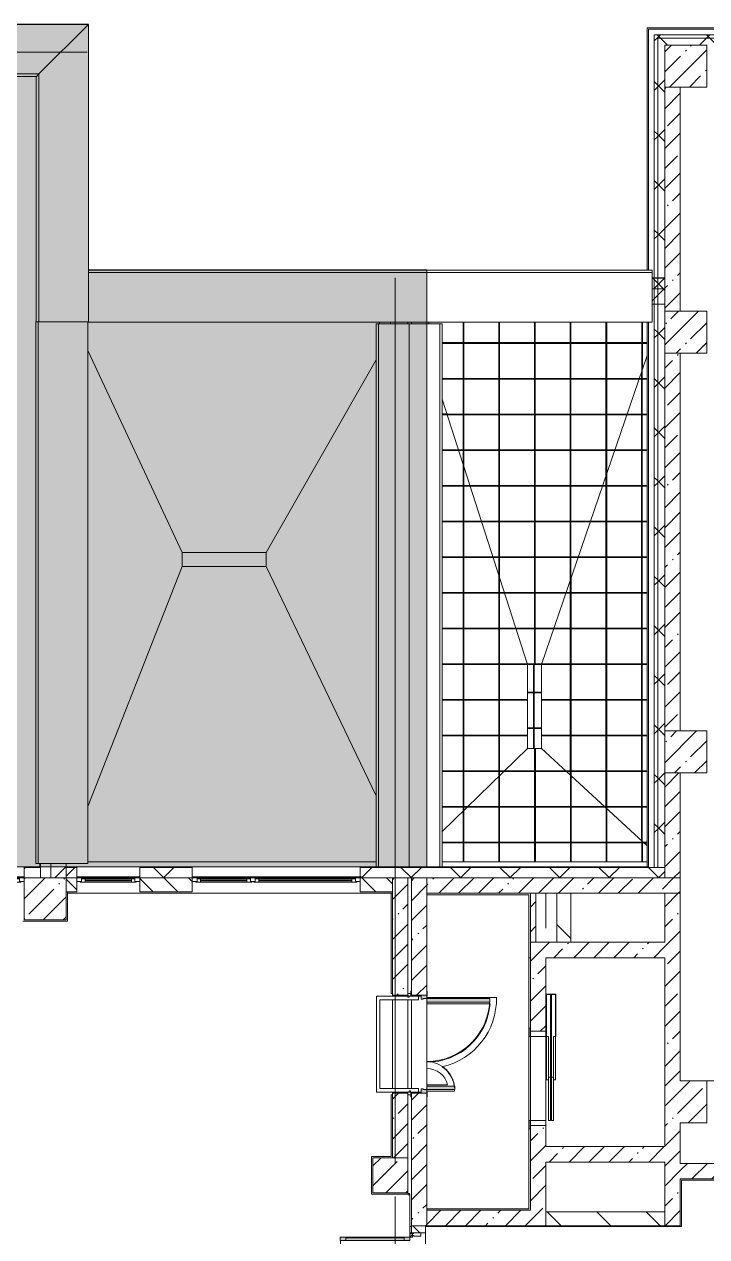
# Model space of a CAD drawing. Header units: millimetres. Extents: x 81469 to 279813, y -8553 to 29000.
# Drawn here: x 185813 to 195563, y 10072 to 27400 of the extents above; entities that cross this region are included whole.
import ezdxf

# ---------------------------------------------------------------- set-up
doc = ezdxf.new("R2010")
doc.units = ezdxf.units.MM
doc.linetypes.add('200_ШТРИХ__ш1_п0_6_', pattern=[800, 500, -300])
doc.linetypes.add('Осевая', pattern=[3175, 635, -476.25, 1587.5, -476.25])
for name, color, linetype, lineweight in [('A-DETL-19', 7, 'Continuous', 5), ('A-DETL-MBND-1', 7, '200_ШТРИХ__ш1_п0_6_', 9), ('A-GENM-1', 7, 'Continuous', 5), ('A-GLAZ-3', 7, 'Continuous', 5), ('A-GLAZ-CWMG-2', 7, 'Continuous', 5), ('A-ROOF', 7, 'Continuous', 5), ('A-ROOF-PATT', 7, 'Continuous', 5), ('A-WALL', 7, 'Continuous', 9), ('A-WALL-4', 7, 'Continuous', 5), ('I-WALL-21', 7, 'Continuous', 5), ('S-COLS-1', 7, 'Continuous', 5), ('Оси', 7, 'Continuous', 9), ('Оси-2', 7, 'Осевая', 9)]:
    doc.layers.add(name, color=color, linetype=linetype, lineweight=lineweight)
doc.layers.add('A-DETL-GENF-1', color=7, linetype='Continuous', lineweight=9, true_color=0xc0c0c0, transparency=0.4)
for name, color, linetype, lineweight, true_color in [('A-DETL-GENF-2', 7, 'Continuous', 5, 0xaaaaaa), ('A-DETL-GENF-3', 7, 'Continuous', 5, 0xe2e2e2), ('A-DOOR-4', 7, 'Continuous', 5, 0xe2e2e2), ('A-DOOR-5', 7, 'Continuous', 5, 0xaaaaaa), ('A-DOOR-FRAM-2', 7, 'Continuous', 5, 0xe2e2e2), ('A-DOOR-FRAM-4', 7, 'Continuous', 5, 0xaaaaaa), ('A-FLOR-1', 7, 'Continuous', 5, 0xb7b7b7), ('A-FLOR-2', 7, 'Continuous', 5, 0xaaaaaa), ('A-GENM-2', 7, 'Continuous', 5, 0x737373), ('A-WALL-5', 7, 'Continuous', 5, 0x737373), ('A-WALL-6', 7, 'Continuous', 9, 0x737373), ('I-WALL-22', 7, 'Continuous', 5, 0x737373)]:
    doc.layers.add(name, color=color, linetype=linetype, lineweight=lineweight, true_color=true_color)
pattern_1 = [(45, (152802.76, 0), (-353.5534, 353.5534), []), (135, (152802.76, 0), (-353.5534, -353.5534), [])]
pattern_2 = [(45, (152802.76, 0), (-285.123, 285.123), []), (45, (153087.9, 0), (-285.123, 285.123), [504.031, -100.806, 16.764, -84.042])]
pattern_3 = [(135, (152802.76, 0), (-353.5534, -353.5534), [])]

# ---------------------------------------------------------------- blocks, each defined once
blk = doc.blocks.new('парапет1 - парапет-18629556-3_4_3_птичка')
at = {"layer": 'A-GENM-1'}
blk.add_line((-2411, 27400), (33928, 27400), dxfattribs=at)
at = {"layer": 'A-GENM-2'}
for p, q in [((33926, 27398), (33219, 26691)), ((33928, 27398), (33928, 23147)), ((33219, 26691), (-1702, 26691)), ((33219, 26691), (33183, 26655)), ((33219, 23147), (33219, 26691)), ((-1665, 26654), (33182, 26654)), ((33182, 26654), (33182, 23147)), ((33928, 23147), (33920, 23147))]:
    blk.add_line(p, q, dxfattribs=at)
blk.add_open_spline([(33183, 26655), (33182, 26654), (33182, 26654), (33182, 26654), (33182, 26654)], degree=3, dxfattribs=at)
blk = doc.blocks.new('BSC_Колонна _Прямоугольная - 600х600-V107-3_4_3_птичка')
at = {"layer": 'S-COLS-1'}
h = blk.add_hatch(dxfattribs=at)
h.set_pattern_fill('FP_71', color=256, style=0, pattern_type=2)
h.set_pattern_definition([(45, (-42460, -26800), (-285.123, 285.123), []), (45, (-42174.88, -26800), (-285.123, 285.123), [504.031, -100.806, 16.764, -84.042])])
h.paths.add_polyline_path([(-300, -300), (300, -300), (300, 300), (-300, 300)])
for p, q in [((300, 300), (-300, 300)), ((-300, 300), (-300, -300)), ((300, -300), (300, 300)), ((-300, -300), (300, -300))]:
    blk.add_line(p, q, dxfattribs=at)
blk = doc.blocks.new('BSC_Колонна _Прямоугольная - 600х600-V112-3_4_3_птичка')
at = {"layer": 'S-COLS-1'}
h = blk.add_hatch(dxfattribs=at)
h.set_pattern_fill('FP_77', color=256, style=0, pattern_type=2)
h.set_pattern_definition([(45, (-42460, -17000), (-285.123, 285.123), []), (45, (-42174.88, -17000), (-285.123, 285.123), [504.031, -100.806, 16.764, -84.042])])
h.paths.add_polyline_path([(-300, -300), (300, -300), (300, 300), (-300, 300)])
for p, q in [((300, 300), (-300, 300)), ((-300, 300), (-300, -300)), ((300, -300), (300, 300)), ((-300, -300), (300, -300))]:
    blk.add_line(p, q, dxfattribs=at)
blk = doc.blocks.new('BSC_Колонна _Прямоугольная - 600х600-V113-3_4_3_птичка')
at = {"layer": 'S-COLS-1'}
h = blk.add_hatch(dxfattribs=at)
h.set_pattern_fill('FP_78', color=256, style=0, pattern_type=2)
h.set_pattern_definition([(45, (-42460, -23000), (-285.123, 285.123), []), (45, (-42174.88, -23000), (-285.123, 285.123), [504.031, -100.806, 16.764, -84.042])])
h.paths.add_polyline_path([(-300, -300), (300, -300), (300, 300), (-300, 300), (-300, -210)])
for p, q in [((300, 300), (-300, 300)), ((-300, 300), (-300, -300)), ((300, -300), (300, 300)), ((-300, -300), (300, -300))]:
    blk.add_line(p, q, dxfattribs=at)
blk = doc.blocks.new('BSC_Колонна _Прямоугольная - 600х600-V127-3_4_3_птичка')
at = {"layer": 'S-COLS-1'}
h = blk.add_hatch(dxfattribs=at)
h.set_pattern_fill('FP_88', color=256, style=0, pattern_type=2)
h.set_pattern_definition([(45, (-33310, -14900), (-285.123, 285.123), []), (45, (-33024.88, -14900), (-285.123, 285.123), [504.031, -100.806, 16.764, -84.042])])
h.paths.add_polyline_path([(-300, -300), (300, -300), (300, 300), (-300, 300), (-300, -208)])
for p, q in [((300, 300), (-300, 300)), ((-300, 300), (-300, -300)), ((300, -300), (300, 300)), ((-300, -300), (300, -300))]:
    blk.add_line(p, q, dxfattribs=at)
blk = doc.blocks.new('110_Дверь_СКБ_2Ст - Д-2 1450x2100h_Лестничная клетка EIS60-31576737-3_4_3_птичка')
at = {"layer": 'A-DOOR-4'}
for points in [[(-588, 507), (-588, 1010), (-638, 1010), (-638, 110), (-588, 110)], [(662, 510), (612, 510), (612, 110), (662, 110)], [(712, 30), (698, 30), (698, -110), (712, -110)]]:
    blk.add_hatch(color=256, dxfattribs=at).paths.add_polyline_path(points)
h = blk.add_hatch(color=256, dxfattribs=at)
h.paths.add_polyline_path([(712, 110), (662, 110), (662, 60), (652, 60), (652, 30), (712, 30)])
h.paths.add_polyline_path([(-628, 30), (-628, 60), (-638, 60), (-638, 110), (-688, 110), (-688, 30)])
at = {"layer": 'A-DOOR-FRAM-2'}
for points in [[(-673, 110), (-673, 118), (-743, 118), (-743, 110), (-697, 110)], [(-673, 30), (-688, 30), (-688, -110), (-673, -110)], [(767, 110), (767, 118), (698, 118), (698, 110)], [(-673, -110), (-743, -110), (-743, -118), (-673, -118)], [(767, -118), (767, -110), (698, -110), (698, -118)]]:
    blk.add_hatch(color=256, dxfattribs=at).paths.add_polyline_path(points)
at = {"layer": 'A-DOOR-5'}
for p, q in [((-638, 1010), (-638, 110)), ((-588, 1010), (-638, 1010)), ((-588, 110), (-588, 1010)), ((662, 510), (612, 510)), ((612, 510), (612, 110)), ((662, 110), (662, 510)), ((-638, 110), (-588, 110)), ((612, 110), (662, 110))]:
    blk.add_line(p, q, dxfattribs=at)
for centre, radius, start, end in [((-638, 110), 900, 0, 90), ((662, 110), 400, 90, 180)]:
    blk.add_arc(centre, radius, start, end, dxfattribs=at)
at = {"layer": 'A-DOOR-FRAM-4'}
for p, q in [((-673, 118), (-743, 118)), ((-743, 118), (-743, 110)), ((-743, 110), (-673, 110)), ((-638, 110), (-688, 110)), ((-688, 110), (-688, 30)), ((-688, 30), (-628, 30)), ((-673, 30), (-688, 30)), ((-688, 30), (-688, -110)), ((-673, 110), (-673, 118)), ((-673, -110), (-673, 30)), ((-638, 60), (-638, 110)), ((-628, 60), (-638, 60)), ((-628, 30), (-628, 60)), ((662, 60), (652, 60)), ((652, 60), (652, 30)), ((652, 30), (712, 30)), ((662, 110), (662, 60)), ((712, 110), (662, 110)), ((767, 118), (698, 118)), ((698, 118), (698, 110)), ((698, 110), (767, 110)), ((712, 30), (698, 30)), ((698, 30), (698, -110)), ((712, 30), (712, 110)), ((712, -110), (712, 30)), ((767, 110), (767, 118)), ((-673, -110), (-743, -110)), ((-743, -110), (-743, -118)), ((-743, -118), (-673, -118)), ((-688, -110), (-673, -110)), ((-673, -118), (-673, -110)), ((698, -110), (712, -110)), ((767, -110), (698, -110)), ((698, -110), (698, -118)), ((698, -118), (767, -118)), ((767, -118), (767, -110))]:
    blk.add_line(p, q, dxfattribs=at)
blk = doc.blocks.new('Gfhfgtnyfz rhsirf 1 - Gfhfgtnyfz rhsirf 3-21026214-3_4_3_птичка')
at = {"layer": 'A-GENM-1'}
for p, q in [((38780, 23120), (38966, 23120)), ((38966, 23120), (38998, 23120)), ((38966, 15358), (38966, 23120)), ((38998, 23120), (38999, 23120)), ((38999, 15358), (38999, 23120))]:
    blk.add_line(p, q, dxfattribs=at)
at = {"layer": 'A-GENM-2'}
for p, q in [((38057, 23120), (38057, 15358)), ((38057, 23120), (38058, 23120)), ((38058, 23120), (38090, 23120)), ((38090, 23120), (38528, 23120)), ((38090, 23120), (38090, 15358)), ((38528, 23120), (38780, 23120)), ((38528, 15358), (38528, 23120))]:
    blk.add_line(p, q, dxfattribs=at)
blk = doc.blocks.new('парапет6 - парапет-21094616-3_4_3_птичка')
at = {"layer": 'A-GENM-2'}
for p, q in [((33173, 23147), (33173, 15407)), ((33173, 23147), (33174, 23147)), ((33174, 23147), (33211, 23147)), ((33211, 23147), (33920, 23147)), ((33211, 23147), (33211, 15407)), ((33920, 15407), (33920, 23147)), ((33174, 15407), (33173, 15407)), ((33211, 15407), (33174, 15407)), ((33920, 15407), (33211, 15407))]:
    blk.add_line(p, q, dxfattribs=at)
blk = doc.blocks.new('120_Окно_СКБ_1Ст - 120_Окно_СКБ_1Ст 900х2500_h_-20664874-3_4_3_птичка')
at = {"layer": 'A-GLAZ-3'}
for p, q in [((-450, -127), (-450, -57)), ((-450, -57), (-380, -57)), ((450, -57), (-450, -57)), ((-380, -127), (-450, -127)), ((-450, -127), (-400, -127)), ((-380, -127), (-400, -127)), ((-400, -127), (-400, -137)), ((-400, -137), (400, -137)), ((400, -137), (-400, -137)), ((-380, -57), (-380, -127)), ((380, -87), (-380, -87)), ((-380, -87), (-380, -127)), ((-330, -137), (-330, -87)), ((-330, -107), (330, -107)), ((330, -117), (-330, -117)), ((330, -137), (330, -87)), ((380, -127), (380, -57)), ((380, -57), (450, -57)), ((380, -127), (380, -87)), ((450, -127), (380, -127)), ((400, -127), (380, -127)), ((400, -127), (450, -127)), ((400, -137), (400, -127)), ((450, -57), (450, -127))]:
    blk.add_line(p, q, dxfattribs=at)
blk = doc.blocks.new('120_Окно_СКБ_1Ст - 120_Окно_СКБ_1Ст_900х2500_h_-20705657-3_4_3_птичка')
at = {"layer": 'A-GLAZ-3'}
for p, q in [((-450, -127), (-450, -57)), ((-450, -57), (-380, -57)), ((450, -57), (-450, -57)), ((-380, -127), (-450, -127)), ((-450, -127), (-400, -127)), ((-380, -127), (-400, -127)), ((-400, -127), (-400, -137)), ((-400, -137), (400, -137)), ((400, -137), (-400, -137)), ((-380, -57), (-380, -127)), ((380, -87), (-380, -87)), ((-380, -87), (-380, -127)), ((-330, -137), (-330, -87)), ((-330, -107), (330, -107)), ((330, -117), (-330, -117)), ((330, -137), (330, -87)), ((380, -127), (380, -57)), ((380, -57), (450, -57)), ((380, -127), (380, -87)), ((450, -127), (380, -127)), ((400, -127), (380, -127)), ((400, -127), (450, -127)), ((400, -137), (400, -127)), ((450, -57), (450, -127))]:
    blk.add_line(p, q, dxfattribs=at)
blk = doc.blocks.new('120_Окно_СКБ_2Ст - 120_Окно_СКБ_2Ст 2400х2500 _мал створка слева_-22817474-3_4_3_птичка')
at = {"layer": 'A-GLAZ-3'}
for p, q in [((-1130, 127), (-1200, 127)), ((-1200, 127), (-1200, 57)), ((-1200, 127), (-1150, 127)), ((-1200, 57), (-1130, 57)), ((1200, 57), (-1200, 57)), ((-1150, 127), (-1150, 137)), ((-1150, 137), (320, 137)), ((320, 137), (-1150, 137)), ((-1130, 127), (-1150, 127)), ((-1130, 57), (-1130, 127)), ((-1130, 87), (-1130, 127)), ((300, 87), (-1130, 87)), ((-1080, 137), (-1080, 87)), ((250, 117), (-1080, 117)), ((-1080, 107), (250, 107)), ((250, 137), (250, 87)), ((370, 127), (300, 127)), ((300, 127), (300, 57)), ((300, 127), (300, 87)), ((320, 127), (300, 127)), ((300, 57), (370, 57)), ((320, 137), (320, 127)), ((320, 127), (350, 127)), ((350, 127), (350, 137)), ((350, 137), (1150, 137)), ((1150, 137), (350, 137)), ((370, 127), (350, 127)), ((370, 57), (370, 127)), ((370, 87), (370, 127)), ((1130, 87), (370, 87)), ((420, 137), (420, 87)), ((1080, 117), (420, 117)), ((420, 107), (1080, 107)), ((1080, 137), (1080, 87)), ((1200, 127), (1130, 127)), ((1130, 127), (1130, 57)), ((1130, 127), (1130, 87)), ((1150, 127), (1130, 127)), ((1130, 57), (1200, 57)), ((1150, 137), (1150, 127)), ((1150, 127), (1200, 127)), ((1200, 57), (1200, 127))]:
    blk.add_line(p, q, dxfattribs=at)
blk = doc.blocks.new('BSC_Колонна _Прямоугольная - 500х500-V213-3_4_3_птичка')
at = {"layer": 'S-COLS-1'}
h = blk.add_hatch(dxfattribs=at)
h.set_pattern_fill('FP_128', color=256, style=0, pattern_type=2)
h.set_pattern_definition([(45, (-38240, -10950), (-285.123, 285.123), []), (45, (-37954.88, -10950), (-285.123, 285.123), [504.031, -100.806, 16.764, -84.042])])
h.paths.add_polyline_path([(-250, -250), (250, -250), (250, 250), (-250, 250)])
for p, q in [((250, 250), (-250, 250)), ((-250, 250), (-250, -250)), ((250, -250), (250, 250)), ((-250, -250), (250, -250))]:
    blk.add_line(p, q, dxfattribs=at)
blk = doc.blocks.new('парапет10 - парапет-22960140-3_4_3_птичка')
at = {"layer": 'A-GENM-1'}
for p, q in [((41980, 23888), (33928, 23888)), ((38760, 23851), (41980, 23851)), ((41980, 23888), (41980, 23887)), ((41980, 23887), (41980, 23851)), ((41980, 23851), (41980, 23142)), ((41980, 23142), (38760, 23142))]:
    blk.add_line(p, q, dxfattribs=at)
at = {"layer": 'A-GENM-2'}
for p, q in [((33928, 23851), (38760, 23851)), ((38760, 23142), (33920, 23142))]:
    blk.add_line(p, q, dxfattribs=at)
blk = doc.blocks.new('DOR_Дверь лифта - 1350х2050h-V224-3_4_3_птичка')
at = {"layer": 'A-DOOR-5'}
for p, q in [((-600, 125), (-720, 125)), ((-720, 125), (-720, 110)), ((-720, 110), (-600, 110)), ((-675, 110), (-675, -110)), ((-600, 110), (-675, 110)), ((-600, 110), (-600, 125)), ((600, 110), (-600, 110)), ((-600, 110), (-600, -110)), ((720, 125), (600, 125)), ((600, 125), (600, 110)), ((600, -110), (600, 110)), ((675, 110), (600, 110)), ((600, 110), (720, 110)), ((675, -110), (675, 110)), ((720, 110), (720, 125)), ((-675, -110), (-600, -110)), ((-600, -110), (600, -110)), ((-600, -150), (-600, -180)), ((20, -150), (-600, -150)), ((-20, -120), (-20, -150)), ((600, -120), (-20, -120)), ((-20, -150), (600, -150)), ((20, -180), (20, -150)), ((600, -110), (675, -110)), ((600, -150), (600, -120)), ((-600, -180), (20, -180)), ((-600, -190), (-600, -220)), ((20, -190), (-600, -190)), ((-600, -220), (20, -220)), ((-20, -220), (-20, -250)), ((600, -220), (-20, -220)), ((-20, -250), (600, -250)), ((20, -220), (20, -190)), ((600, -250), (600, -220))]:
    blk.add_line(p, q, dxfattribs=at)
at = {"layer": 'A-DOOR-FRAM-4'}
for p, q in [((600, -117), (600, -120)), ((1203, -117), (600, -117)), ((600, -120), (1200, -120)), ((1200, -120), (1200, -180)), ((1203, -183), (1203, -117)), ((1200, -180), (20, -180)), ((20, -180), (20, -183)), ((20, -183), (1203, -183)), ((1203, -187), (20, -187)), ((20, -187), (20, -190)), ((20, -190), (1200, -190)), ((600, -250), (600, -253)), ((1200, -250), (600, -250)), ((600, -253), (1203, -253)), ((1200, -190), (1200, -250)), ((1203, -253), (1203, -187))]:
    blk.add_line(p, q, dxfattribs=at)
blk = doc.blocks.new('Дверь_Витражная_остекление_ - ДВН_ДАО_Главный вход_1800 в свету 5-32258809-3_4_3_птичка')
at = {"layer": 'A-DETL-GENF-3'}
for points in [[(-947.5, -1012.5), (-947.5, -20), (-992.5, -20), (-992.5, -1012.5)], [(1042.5, -1012.5), (1042.5, -20), (997.5, -20), (997.5, -1012.5)]]:
    blk.add_hatch(color=256, dxfattribs=at).paths.add_polyline_path(points)
at = {"layer": 'A-DETL-GENF-2'}
for p, q in [((-947.5, -20), (-992.5, -20)), ((-992.5, -1012.5), (-992.5, -20)), ((-947.5, -20), (-992.5, -20)), ((-992.5, -20), (-992.5, -1012.5)), ((-992.5, -100), (-947.5, -100)), ((-982.5, -932.5), (-982.5, -100)), ((-947.5, -1012.5), (-947.5, -20)), ((-947.5, -1012.5), (-947.5, -20)), ((988.5, -932.5), (988.5, -100)), ((997.5, -1012.5), (997.5, -20)), ((997.5, -20), (997.5, -1012.5)), ((1042.5, -100), (997.5, -100)), ((1032.5, -932.5), (1032.5, -100)), ((1042.5, -1012.5), (1042.5, -20)), ((1042.5, -1012.5), (1042.5, -20)), ((-992.5, -932.5), (-947.5, -932.5)), ((-992.5, -1012.5), (-947.5, -1012.5)), ((-992.5, -1012.5), (-947.5, -1012.5)), ((1042.5, -932.5), (997.5, -932.5)), ((1042.5, -1012.5), (997.5, -1012.5)), ((997.5, -1012.5), (1042.5, -1012.5))]:
    blk.add_line(p, q, dxfattribs=at)
at = {"layer": 'A-DOOR-5'}
for p, q in [((-1042.5, 20), (-992.5, 20)), ((-1042.5, -20), (-1042.5, 20)), ((-992.5, 20), (-992.5, -20)), ((992.5, 20), (1042.5, 20)), ((992.5, -20), (992.5, 20)), ((1042.5, 20), (1042.5, -20)), ((-992.5, -20), (-1042.5, -20)), ((-992.5, -1012.5), (-992.5, -20)), ((992.5, -1012.5), (992.5, -20)), ((1042.5, -20), (992.5, -20))]:
    blk.add_line(p, q, dxfattribs=at)
for centre, start, end in [((992.5, -20), 208.98841, 212.15997), ((992.5, -20), 218.4779, 270), ((-992.5, -20), 270, 285.59895)]:
    blk.add_arc(centre, 992.5, start, end, dxfattribs=at)
blk = doc.blocks.new('Прямоугольный импост - Импост структурный с накладкой - 160мм Темный-32469899-3_4_3_птичка')
at = {"layer": 'A-GLAZ-CWMG-2'}
for p, q in [((0, 17), (-50, 17)), ((-50, 17), (-50, 0)), ((-50, 0), (-40, 0)), ((-40, 0), (-40, -40)), ((-10, -40), (-10, 0)), ((-10, 0), (0, 0)), ((0, 0), (0, 17)), ((-40, -40), (-50, -40)), ((-50, -40), (-50, -140)), ((-50, -140), (0, -140)), ((0, -40), (-10, -40)), ((0, -140), (0, -40))]:
    blk.add_line(p, q, dxfattribs=at)

msp = doc.modelspace()

# ---------------------------------------------------------------- hatches: boundary and pattern name
at = {"layer": 'A-DETL-GENF-1'}
msp.add_hatch(color=256, dxfattribs=at).paths.add_polyline_path([(151875, 14774.9), (152534.8, 14774.9), (152534.8, 15358), (191562.8, 15358), (191562.8, 23888.3), (186730.8, 23888.3), (186730.8, 27398.1), (150393.7, 27398.1), (150393.7, 14774.9), (151408.9, 14774.9)])
at = {"layer": 'A-ROOF-PATT'}
h = msp.add_hatch(dxfattribs=at)
h.set_pattern_fill('FP_137', color=256, style=0, pattern_type=2)
h.set_pattern_definition([(0, (152817.84, -96.4), (0, 509.904), []), (0, (152817.84, -106.4), (0, 509.904), []), (90, (152822.84, -101.4), (-510, 3e-14), []), (90, (152812.84, -101.4), (-510, 3e-14), [])])
h.paths.add_polyline_path([(193002.8, 18250), (193202.8, 18250), (194712.8, 22668.2), (194712.8, 23141.9), (191592.8, 23141.9), (191592.8, 23120.1), (191781.5, 23120.1), (191781.5, 22038.8), (192892, 18593.7)])
h = msp.add_hatch(dxfattribs=at)
h.set_pattern_fill('FP_134', color=256, style=0, pattern_type=2)
h.set_pattern_definition([(270, (152889.36, -106.3), (509.179, 3e-14), []), (270, (152879.37, -106.3), (509.179, 3e-14), []), (0, (152884.37, -111.3), (0, 510), []), (0, (152884.37, -101.3), (0, 510), [])])
h.paths.add_polyline_path([(194712.8, 15660.1), (194712.8, 22668.2), (193202.8, 18250), (193202.8, 17050), (194508, 15848.6)])
h = msp.add_hatch(dxfattribs=at)
h.set_pattern_fill('FP_135', color=256, style=0, pattern_type=2)
h.set_pattern_definition([(90, (152884.8, -1125), (-509.077, 3e-14), []), (90, (152894.77, -1125), (-509.077, 3e-14), []), (180, (152889.8, -1120), (-6e-14, -510), []), (180, (152889.8, -1130), (-6e-14, -510), [])])
h.paths.add_polyline_path([(191781.5, 15858.1), (193002.8, 17050), (193002.8, 18250), (191781.5, 22038.8), (191781.5, 17005.5)])
h = msp.add_hatch(dxfattribs=at)
h.set_pattern_fill('FP_138', color=256, style=0, pattern_type=2)
h.set_pattern_definition([(0, (152802.76, 5), (0, 510), []), (0, (152802.76, -5), (0, 510), []), (90, (152807.76, 0), (-510, 3e-14), []), (90, (152797.76, 0), (-510, 3e-14), [])])
h.paths.add_polyline_path([(193202.8, 17050), (193202.8, 18250), (193002.8, 18250), (193002.8, 17050)])
h = msp.add_hatch(dxfattribs=at)
h.set_pattern_fill('FP_136', color=256, style=0, pattern_type=2)
h.set_pattern_definition([(180, (152818.7, -79.3), (-6e-14, -509.031), []), (180, (152818.7, -69.3), (-6e-14, -509.031), []), (270, (152813.7, -74.3), (510, 3e-14), []), (270, (152823.7, -74.3), (510, 3e-14), [])])
h.paths.add_polyline_path([(194712.8, 15430), (194712.8, 15660.1), (193202.8, 17050), (193002.8, 17050), (191781.5, 15858.1), (191781.5, 15430), (193202.8, 15430)])
at = {"layer": 'A-WALL-4'}
h = msp.add_hatch(dxfattribs=at)
h.set_pattern_fill('FP_68', color=256, style=0, pattern_type=2)
h.set_pattern_definition(pattern_1)
h.paths.add_polyline_path([(194812.8, 15350), (194862.8, 15350), (194862.8, 27250), (194812.8, 27250), (194812.8, 15358)])
h = msp.add_hatch(dxfattribs=at)
h.set_pattern_fill('FP_68', color=256, style=0, pattern_type=2)
h.set_pattern_definition(pattern_1)
h.paths.add_polyline_path([(237372.8, 27200), (237372.8, 27250), (233152.8, 27250), (233152.8, 27200), (237171.7, 27200)])
h.paths.add_polyline_path([(229247.9, 27200), (230052.8, 27200), (230052.8, 27250), (229152.8, 27250), (229152.8, 27200)])
h.paths.add_polyline_path([(219912.8, 27200), (219912.8, 27250), (215662.8, 27250), (215662.8, 27200), (218993.7, 27200)])
h.paths.add_polyline_path([(222412.8, 27200), (223612.8, 27200), (223612.8, 27250), (222412.8, 27250)])
h.paths.add_polyline_path([(225712.8, 27200), (227052.8, 27200), (227052.8, 27250), (225712.8, 27250)])
h.paths.add_polyline_path([(214332.7, 27200), (214762.8, 27200), (214762.8, 27250), (212662.8, 27250), (212662.8, 27200), (213400.5, 27200)])
h.paths.add_polyline_path([(211536.1, 27200), (211762.8, 27200), (211762.8, 27250), (210662.8, 27250), (210662.8, 27200)])
h.paths.add_polyline_path([(206875, 27200), (207562.8, 27200), (207562.8, 27250), (206062.8, 27250), (206062.8, 27200)])
h.paths.add_polyline_path([(203146.2, 27200), (203562.8, 27200), (203562.8, 27250), (202463, 27250), (202463, 27200)])
h.paths.add_polyline_path([(194962.8, 27200), (197362.8, 27200), (197362.8, 27250), (194862.8, 27250), (194862.8, 27200)])
h.paths.add_polyline_path([(200462.8, 27200), (201563, 27200), (201563, 27250), (200462.8, 27250)])
h = msp.add_hatch(dxfattribs=at)
h.set_pattern_fill('FP_68', color=256, style=0, pattern_type=2)
h.set_pattern_definition(pattern_1)
h.paths.add_polyline_path([(194962.8, 15350), (194962.8, 27200), (194862.8, 27200), (194862.8, 15350)])
h = msp.add_hatch(dxfattribs=at)
h.set_pattern_fill('FP_68', color=256, style=0, pattern_type=2)
h.set_pattern_definition(pattern_1)
h.paths.add_polyline_path([(237372.8, 27100), (237372.8, 27200), (233152.8, 27200), (233152.8, 27100), (237171.7, 27100)])
h.paths.add_polyline_path([(222412.8, 27100), (223612.8, 27100), (223612.8, 27200), (222412.8, 27200)])
h.paths.add_polyline_path([(225712.8, 27100), (227052.8, 27100), (227052.8, 27200), (225712.8, 27200)])
h.paths.add_polyline_path([(219912.8, 27100), (219912.8, 27200), (215662.8, 27200), (215662.8, 27100), (218993.7, 27100)])
h.paths.add_polyline_path([(229152.8, 27100), (230052.8, 27100), (230052.8, 27200), (229152.8, 27200)])
h.paths.add_polyline_path([(207562.8, 27100), (207562.8, 27200), (206062.8, 27200), (206062.8, 27100), (206875, 27100)])
h.paths.add_polyline_path([(214332.7, 27100), (214762.8, 27100), (214762.8, 27200), (212662.8, 27200), (212662.8, 27100), (213400.5, 27100)])
h.paths.add_polyline_path([(210662.8, 27100), (211762.8, 27100), (211762.8, 27200), (210662.8, 27200)])
h.paths.add_polyline_path([(201563, 27100), (201563, 27200), (200462.8, 27200), (200462.8, 27100), (201281.8, 27100)])
h.paths.add_polyline_path([(202463, 27100), (203562.8, 27100), (203562.8, 27200), (202463, 27200)])
h.paths.add_polyline_path([(196620.8, 27100), (197362.8, 27100), (197362.8, 27200), (194962.8, 27200), (194962.8, 27100), (195562.8, 27100)])
h = msp.add_hatch(dxfattribs=at)
h.set_pattern_fill('FP_68', color=256, style=0, pattern_type=2)
h.set_pattern_definition(pattern_1)
h.paths.add_polyline_path([(194962.8, 23620), (194962.8, 23770), (194782.8, 23770), (194782.8, 23620)])
h = msp.add_hatch(dxfattribs=at)
h.set_pattern_fill('FP_68', color=256, style=0, pattern_type=2)
h.set_pattern_definition(pattern_1)
h.paths.add_polyline_path([(194756.4, 15200), (194962.8, 15200), (194962.8, 15350), (190612.8, 15350), (190612.8, 15200), (192892, 15200)])
h.paths.add_polyline_path([(182812.8, 15200), (184912.8, 15200), (184912.8, 15350), (182819.8, 15349), (182819.8, 15288), (182812.8, 15285), (182039.8, 15288), (182039.8, 15350), (178413, 15349), (178413, 15288), (178406, 15285), (177233, 15288), (177233, 15350), (172592.8, 15349), (172592.8, 15288), (172585.8, 15285), (171812.8, 15288), (171812.8, 15350), (167585.8, 15349), (167585.8, 15288), (167578.8, 15285), (167405.8, 15288), (167405.5, 15350), (165662.8, 15350), (165662.8, 15200), (182803.5, 15200)])
h.paths.add_polyline_path([(187462.8, 15200), (188212.8, 15200), (188212.8, 15350), (187462.8, 15350)])
h.paths.add_polyline_path([(186412.8, 15200), (186562.8, 15200), (186562.8, 15350), (186412.8, 15350), (186412.8, 15270.2)])
h.paths.add_polyline_path([(161062.8, 15200), (161062.8, 15350), (160462.8, 15350), (160462.8, 15200)])
h.paths.add_polyline_path([(162562.8, 15200), (162562.8, 15350), (161962.8, 15350), (161962.8, 15200), (162129.2, 15200)])
h.paths.add_polyline_path([(157468.2, 15200), (159562.8, 15200), (159562.8, 15350), (152842.8, 15350), (152842.8, 15293), (152692.8, 15293), (152692.8, 15200), (157462.8, 15200)])
h.paths.add_polyline_path([(186042.8, 15200), (186037.8, 15350), (185812.8, 15350), (185812.8, 15200)])
h = msp.add_hatch(dxfattribs=at)
h.set_pattern_fill('FP_66', color=256, style=0, pattern_type=2)
h.set_pattern_definition([(135, (152802.76, 0), (-176.7767, -176.7767), [])])
h.paths.add_polyline_path([(186562.8, 15000), (186562.8, 15200), (186412.8, 15200), (186412.8, 15000)])
h.paths.add_polyline_path([(188212.8, 15000), (188212.8, 15200), (187462.8, 15200), (187462.8, 15000)])
h.paths.add_polyline_path([(191027.6, 15000), (191072.8, 15000), (191072.8, 15200), (190612.8, 15200), (190612.8, 15000)])
at = {"layer": 'I-WALL-21'}
h = msp.add_hatch(dxfattribs=at)
h.set_pattern_fill('FP_64', color=256, style=0, pattern_type=2)
h.set_pattern_definition(pattern_2)
h.paths.add_polyline_path([(194962.8, 15200), (195182.8, 15200), (195182.8, 16700), (194962.8, 16700), (194962.8, 15848.6)])
h.paths.add_polyline_path([(194962.8, 17300), (195182.8, 17300), (195182.8, 22700), (194962.8, 22700), (194962.8, 20476.2)])
h.paths.add_polyline_path([(194962.8, 23300), (195182.8, 23300), (195182.8, 26500), (194962.8, 26500), (194962.8, 23368.5)])
h = msp.add_hatch(dxfattribs=at)
h.set_pattern_fill('FP_64', color=256, style=0, pattern_type=2)
h.set_pattern_definition(pattern_2)
h.paths.add_polyline_path([(194782.8, 23400), (194962.8, 23400), (194962.8, 23620), (194782.8, 23620)])
h = msp.add_hatch(dxfattribs=at)
h.set_pattern_fill('FP_68', color=256, style=0, pattern_type=2)
h.set_pattern_definition(pattern_1)
h.paths.add_polyline_path([(186192.8, 15358), (186192.8, 15407.3), (186042.8, 15407.3), (186042.8, 15358)])
h = msp.add_hatch(dxfattribs=at)
h.set_pattern_fill('FP_68', color=256, style=0, pattern_type=2)
h.set_pattern_definition(pattern_1)
h.paths.add_polyline_path([(186042.8, 15200), (186192.8, 15200), (186192.8, 15358), (186042.8, 15358), (186042.8, 15270.2)])
h = msp.add_hatch(dxfattribs=at)
h.set_pattern_fill('FP_64', color=256, style=0, pattern_type=2)
h.set_pattern_definition(pattern_2)
h.paths.add_polyline_path([(186366.6, 15358), (186412.8, 15358), (186412.8, 15407.3), (186192.8, 15407.3), (186192.8, 15358)])
h = msp.add_hatch(dxfattribs=at)
h.set_pattern_fill('FP_64', color=256, style=0, pattern_type=2)
h.set_pattern_definition(pattern_2)
h.paths.add_polyline_path([(186366.6, 15200), (186412.8, 15200), (186412.8, 15358), (186192.8, 15358), (186192.8, 15200)])
h = msp.add_hatch(dxfattribs=at)
h.set_pattern_fill('FP_64', color=256, style=0, pattern_type=2)
h.set_pattern_definition(pattern_2)
h.paths.add_polyline_path([(191072.8, 11200), (191292.8, 11200), (191292.8, 12125), (191072.8, 12125), (191072.8, 11221)])
h.paths.add_polyline_path([(191072.8, 13525), (191292.8, 13525), (191292.8, 15200), (191072.8, 15200), (191072.8, 13534.8)])
h = msp.add_hatch(dxfattribs=at)
h.set_pattern_fill('FP_64', color=256, style=0, pattern_type=2)
h.set_pattern_definition(pattern_2)
h.paths.add_polyline_path([(191493.7, 10230), (191562.8, 10230), (191562.8, 12125), (191342.8, 12125), (191342.8, 10230)])
h.paths.add_polyline_path([(191512.8, 13525), (191562.8, 13525), (191562.8, 15200), (191342.8, 15200), (191342.8, 13525), (191482.8, 13525)])
h = msp.add_hatch(dxfattribs=at)
h.set_pattern_fill('FP_64', color=256, style=0, pattern_type=2)
h.set_pattern_definition(pattern_2)
h.paths.add_polyline_path([(193622.8, 14980), (195182.8, 14980), (195182.8, 15200), (191562.8, 15200), (191562.8, 14980), (193422.8, 14980)])
h = msp.add_hatch(dxfattribs=at)
h.set_pattern_fill('FP_69', color=256, style=0, pattern_type=2)
h.set_pattern_definition([(45, (152802.76, 0), (-176.7767, 176.7767), [])])
h.paths.add_polyline_path([(193122.8, 14280), (193122.8, 14980), (193042.8, 14980), (193042.8, 14280)])
h = msp.add_hatch(dxfattribs=at)
h.set_pattern_fill('FP_67', color=256, style=0, pattern_type=2)
h.set_pattern_definition(pattern_3)
h.paths.add_polyline_path([(193622.8, 14280), (193622.8, 14980), (193422.8, 14980), (193422.8, 14280)])
h = msp.add_hatch(dxfattribs=at)
h.set_pattern_fill('FP_64', color=256, style=0, pattern_type=2)
h.set_pattern_definition(pattern_2)
h.paths.add_polyline_path([(195182.8, 10230), (195182.8, 11700), (194962.8, 11700), (194962.8, 10230)])
h.paths.add_polyline_path([(195182.8, 12300), (195182.8, 14980), (194962.8, 14980), (194962.8, 12300)])
h = msp.add_hatch(dxfattribs=at)
h.set_pattern_fill('FP_64', color=256, style=0, pattern_type=2)
h.set_pattern_definition(pattern_2)
h.paths.add_polyline_path([(193262.8, 10230), (193262.8, 11660), (193042.8, 11660), (193042.8, 10230)])
h.paths.add_polyline_path([(193262.8, 13010), (193262.8, 14280), (193042.8, 14280), (193042.8, 13010)])
h = msp.add_hatch(dxfattribs=at)
h.set_pattern_fill('FP_64', color=256, style=0, pattern_type=2)
h.set_pattern_definition(pattern_2)
h.paths.add_polyline_path([(194962.8, 14060), (194962.8, 14280), (193262.8, 14280), (193262.8, 14060), (194756.4, 14060)])
h = msp.add_hatch(dxfattribs=at)
h.set_pattern_fill('FP_64', color=256, style=0, pattern_type=2)
h.set_pattern_definition(pattern_2)
h.paths.add_polyline_path([(194962.8, 11140), (194962.8, 11360), (193262.8, 11360), (193262.8, 11140), (194756.4, 11140)])
h = msp.add_hatch(dxfattribs=at)
h.set_pattern_fill('FP_64', color=256, style=0, pattern_type=2)
h.set_pattern_definition(pattern_2)
h.paths.add_polyline_path([(197562.8, 10900), (197562.8, 11120), (195182.8, 11120), (195182.8, 10900)])
h = msp.add_hatch(dxfattribs=at)
h.set_pattern_fill('FP_64', color=256, style=0, pattern_type=2)
h.set_pattern_definition(pattern_2)
h.paths.add_polyline_path([(193042.8, 10230), (193042.8, 10450), (191562.8, 10450), (191562.8, 10230), (192892, 10230)])
h = msp.add_hatch(dxfattribs=at)
h.set_pattern_fill('FP_67', color=256, style=0, pattern_type=2)
h.set_pattern_definition(pattern_3)
h.paths.add_polyline_path([(194962.8, 10230), (194962.8, 10430), (193262.8, 10430), (193262.8, 10230), (194756.4, 10230)])
h = msp.add_hatch(dxfattribs=at)
h.set_pattern_fill('FP_67', color=256, style=0, pattern_type=2)
h.set_pattern_definition(pattern_3)
h.paths.add_polyline_path([(191342.8, 7900), (191542.8, 7900), (191542.8, 8000), (191342.8, 8000)])
h.paths.add_polyline_path([(191342.8, 10130), (191542.8, 10130), (191542.8, 10230), (191342.8, 10230)])
at = {"layer": 'S-COLS-1'}
h = msp.add_hatch(dxfattribs=at)
h.set_pattern_fill('FP_64', color=256, style=0, pattern_type=2)
h.set_pattern_definition(pattern_2)
h.paths.add_polyline_path([(194962.8, 11700), (195562.8, 11700), (195562.8, 12300), (194962.8, 12300)])

# ---------------------------------------------------------------- linework, layer by layer
at = {"layer": 'A-DETL-19'}
for p, q in [((186730.8, 27398.1), (150393.7, 27398.1)), ((186730.8, 23888.3), (186730.8, 27398.1)), ((191562.8, 23888.3), (186730.8, 23888.3)), ((191562.8, 15358), (191562.8, 23888.3)), ((152534.8, 15358), (191562.8, 15358))]:
    msp.add_line(p, q, dxfattribs=at)
at = {"layer": 'A-DETL-MBND-1'}
msp.add_line((193262.8, 14980), (193262.8, 14280), dxfattribs=at)
at = {"layer": 'A-FLOR-1'}
for p, q in [((186722.4, 22736.6), (188069.8, 19850)), ((189269.8, 19850), (190840.1, 22605.7)), ((188069.8, 19850), (189269.8, 19850)), ((188069.8, 19650), (188069.8, 19850)), ((189269.8, 19650), (189269.8, 19850)), ((186722.4, 16218.6), (188069.8, 19650)), ((189269.8, 19650), (188069.8, 19650)), ((190840.2, 16374), (189269.8, 19650)), ((190840.9, 15430), (186722.4, 15430))]:
    msp.add_line(p, q, dxfattribs=at)
at = {"layer": 'A-FLOR-2'}
for p, q in [((186432.8, 14980), (186432.8, 14580)), ((191052.8, 13550), (191052.8, 14980)), ((193022.8, 14960), (191562.8, 14960)), ((193022.8, 10470), (193022.8, 14960)), ((186432.8, 14580), (185792.8, 14580)), ((193042.8, 14060), (193022.8, 14060)), ((191072.8, 13550), (191052.8, 13550)), ((191334.8, 13550), (191292.8, 13550)), ((191292.3, 13508.5), (190844.2, 13508.5)), ((190844.2, 13508.5), (190844.2, 12138.5)), ((190894.2, 12188.5), (190894.2, 13458.5)), ((190894.2, 13458.5), (191444.2, 13458.5)), ((191444.2, 13508.5), (191312.3, 13508.5)), ((191444.2, 13458.5), (191444.2, 13508.5)), ((192559, 13491.9), (191564.2, 13491.9)), ((191564.2, 13491.9), (191564.2, 13475)), ((191564.2, 13425), (191564.2, 13401.9)), ((191564.2, 13401.9), (192466.5, 13401.9)), ((191564.2, 12567), (191564.2, 12477)), ((190844.2, 12138.5), (191312.3, 12138.5)), ((191444.2, 12188.5), (190894.2, 12188.5)), ((191444.2, 12140), (191444.2, 12188.5)), ((191861.3, 12240.8), (191564.2, 12240.8)), ((191564.2, 12240.8), (191564.2, 12225)), ((191564.2, 12175), (191564.2, 12150.8)), ((191564.2, 12150.8), (191958.6, 12150.8)), ((200962.8, 12300), (195562.8, 12300)), ((191052.8, 11220), (191052.8, 12100)), ((191052.8, 12100), (191072.8, 12100)), ((191292.8, 12100), (191334.8, 12100)), ((190772.8, 10680), (190772.8, 11220)), ((190772.8, 11220), (191052.8, 11220)), ((208600.6, 10880), (195202.8, 10880)), ((195202.8, 10880), (195202.8, 10220)), ((191297.3, 10680), (190772.8, 10680)), ((191322.8, 10129.4), (191322.8, 10680)), ((191562.8, 10470), (193022.8, 10470)), ((191342.8, 10220), (191322.3, 10220)), ((191322.3, 10220), (191322.3, 10129.7)), ((195202.8, 10220), (191542.8, 10220))]:
    msp.add_line(p, q, dxfattribs=at)
for centre, radius, start, end in [((191564.2, 13472), 905, 270, 355.56313), ((191564.2, 13472), 995, 282.67054, 1.1511), ((191564.2, 12172), 305, 13.0427, 90), ((191564.2, 12172), 395, 7.73102, 56.45952), ((191564.2, 12172), 395, 356.92799, 0.44718)]:
    msp.add_arc(centre, radius, start, end, dxfattribs=at)
at = {"layer": 'A-ROOF'}
for p, q in [((194712.8, 22668.2), (193202.8, 18250)), ((193002.8, 18250), (191781.1, 22039.9)), ((193002.8, 17050), (193002.8, 18250)), ((193002.8, 18250), (193202.8, 18250)), ((193202.8, 18250), (193202.8, 17050)), ((191780.5, 15857.1), (193002.8, 17050)), ((193202.8, 17050), (193002.8, 17050)), ((193202.8, 17050), (194713.3, 15659.6)), ((194712.9, 15430), (191780.5, 15430))]:
    msp.add_line(p, q, dxfattribs=at)
at = {"layer": 'A-WALL'}
for p, q in [((194732.8, 27330), (194732.8, 23887.4)), ((197362.8, 27330), (194732.8, 27330)), ((194812.8, 27250), (194812.8, 15350)), ((197362.8, 27250), (194812.8, 27250)), ((194862.8, 27200), (194862.8, 15350)), ((197362.8, 27200), (194862.8, 27200)), ((194962.8, 23773), (194782.8, 23773)), ((194962.8, 23770), (194782.8, 23770)), ((194732.8, 23141.9), (194732.8, 15350)), ((186035.8, 15353), (185812.8, 15353)), ((186042.8, 15350), (185812.8, 15350)), ((186035.8, 15358), (186035.8, 15350)), ((186042.8, 15407.3), (186042.8, 15200)), ((186192.8, 15407.3), (186192.8, 15200)), ((186412.8, 15358), (186412.8, 15200)), ((186562.8, 15353), (186412.8, 15353)), ((186562.8, 15350), (186412.8, 15350)), ((188212.8, 15353), (187462.8, 15353)), ((188212.8, 15350), (187462.8, 15350)), ((194732.8, 15353), (190612.8, 15353)), ((194962.8, 15350), (190612.8, 15350)), ((194712.8, 15358), (194732.8, 15358)), ((186562.8, 15200), (186412.8, 15200)), ((188212.8, 15200), (187462.8, 15200)), ((191072.8, 15200), (190612.8, 15200)), ((193122.8, 14980), (193042.8, 14980)), ((193622.8, 14980), (193422.8, 14980)), ((193422.8, 14280), (193622.8, 14280)), ((191562.8, 10230), (191562.8, 10450)), ((193262.8, 10430), (193262.8, 10230)), ((194962.8, 10230), (194962.8, 10430)), ((191542.8, 10230), (191342.8, 10230))]:
    msp.add_line(p, q, dxfattribs=at)
at = {"layer": 'A-WALL-4'}
for p, q in [((194712.8, 27350), (202463, 27350)), ((194712.8, 27350), (194712.8, 23887.4)), ((194962.8, 23400), (194962.8, 26500)), ((194962.8, 23778), (194782.8, 23778)), ((194962.8, 23620), (194962.8, 23778)), ((194962.8, 23620), (194962.8, 23620)), ((194712.8, 23141.9), (194712.8, 15358)), ((194962.8, 15200), (194962.8, 16700)), ((185812.8, 15358), (185812.8, 15200)), ((186562.8, 15000), (186562.8, 15358)), ((187462.8, 15358), (187462.8, 15000)), ((194712.8, 15358), (188212.8, 15358)), ((188212.8, 15000), (188212.8, 15358)), ((190612.8, 15358), (190612.8, 15000)), ((183412.8, 15200), (185812.8, 15200)), ((186412.8, 15200), (194962.8, 15200)), ((191072.8, 15000), (191072.8, 15200)), ((186412.8, 15000), (186562.8, 15000)), ((187462.8, 15000), (188212.8, 15000)), ((190612.8, 15000), (191072.8, 15000)), ((191312.3, 13514), (191292.3, 13514)), ((191292.3, 13514), (191292.3, 13494)), ((191292.3, 13494), (191312.3, 13494)), ((191312.3, 13494), (191312.3, 13514)), ((191332.3, 12156), (191312.3, 12156)), ((191312.3, 12156), (191312.3, 12136)), ((191312.3, 12136), (191332.3, 12136)), ((191332.3, 12136), (191332.3, 12156)), ((191297.3, 10689), (191297.3, 10669)), ((191317.3, 10689), (191297.3, 10689)), ((191297.3, 10669), (191317.3, 10669)), ((191317.3, 10669), (191317.3, 10689))]:
    msp.add_line(p, q, dxfattribs=at)
at = {"layer": 'A-WALL-5'}
for p, q in [((186035.8, 15358), (182889.8, 15358)), ((186412.8, 15358), (188212.8, 15358))]:
    msp.add_line(p, q, dxfattribs=at)
at = {"layer": 'A-WALL-6'}
msp.add_line((186037.8, 15350), (186037.8, 15407.3), dxfattribs=at)
at = {"layer": 'I-WALL-21'}
for p, q in [((195182.8, 23300), (195182.8, 26500)), ((194962.8, 23620), (194782.8, 23620)), ((194782.8, 23400), (194962.8, 23400)), ((194962.8, 23400), (194962.8, 23300)), ((191592.8, 23141.9), (191592.8, 23120.1)), ((194962.8, 22700), (194962.8, 17300)), ((195182.8, 17300), (195182.8, 22700)), ((195182.8, 15200), (195182.8, 16700)), ((191292.8, 13513.5), (191292.8, 15200)), ((191342.8, 15200), (191342.8, 13580)), ((195182.8, 15200), (191562.8, 15200)), ((191562.8, 13580), (191562.8, 15200)), ((195182.8, 14980), (195182.8, 15200)), ((186432.8, 15000), (186432.8, 14980)), ((191072.8, 14980), (186432.8, 14980)), ((191072.8, 15000), (191072.8, 13508.5)), ((191562.8, 14980), (193042.8, 14980)), ((193042.8, 14980), (193042.8, 13010)), ((193122.8, 14980), (193422.8, 14980)), ((193122.8, 14280), (193122.8, 14980)), ((193422.8, 14980), (193422.8, 14280)), ((193622.8, 14980), (195182.8, 14980)), ((193622.8, 14280), (193622.8, 14980)), ((195182.8, 14980), (194962.8, 14980)), ((194962.8, 14980), (194962.8, 14280)), ((195182.8, 12300), (195182.8, 14980)), ((193042.8, 14280), (193422.8, 14280)), ((194962.8, 14280), (193622.8, 14280)), ((193262.8, 13010), (193262.8, 14060)), ((193262.8, 14060), (194962.8, 14060)), ((194962.8, 14060), (194962.8, 12300)), ((191072.8, 13525), (191292.8, 13525)), ((191072.8, 12188.5), (191072.8, 13458.5)), ((191292.8, 13458.5), (191292.8, 12188.5)), ((191342.8, 12188.5), (191342.8, 13458.5)), ((191562.8, 13425), (191562.8, 12225)), ((193042.8, 13010), (193262.8, 13010)), ((191072.8, 12138.5), (191072.8, 11200)), ((191292.8, 11200), (191292.8, 12138.5)), ((191292.8, 12125), (191072.8, 12125)), ((191342.8, 12070), (191342.8, 10230)), ((191562.8, 10450), (191562.8, 12070)), ((193042.8, 11660), (193042.8, 10450)), ((193262.8, 11660), (193042.8, 11660)), ((193262.8, 11360), (193262.8, 11660)), ((194962.8, 11700), (194962.8, 11360)), ((195182.8, 11120), (195182.8, 11700)), ((194962.8, 11360), (193262.8, 11360)), ((193262.8, 10430), (193262.8, 11140)), ((193262.8, 11140), (194962.8, 11140)), ((194962.8, 11140), (194962.8, 10430)), ((197562.8, 11120), (195182.8, 11120)), ((195182.8, 10230), (195182.8, 10900)), ((195182.8, 10900), (208550.6, 10900)), ((193042.8, 10450), (191562.8, 10450)), ((194962.8, 10430), (193262.8, 10430)), ((191342.8, 10230), (191342.8, 10120)), ((191542.8, 10230), (193262.8, 10230)), ((191542.8, 10230), (191542.8, 7900)), ((193262.8, 10230), (195182.8, 10230)), ((191342.8, 10130), (191542.8, 10130))]:
    msp.add_line(p, q, dxfattribs=at)
at = {"layer": 'I-WALL-22'}
for p, q in [((190885.8, 23120.1), (190885.8, 23141.9)), ((191042.8, 23141.9), (191042.8, 23120.1)), ((191292.8, 23141.9), (191292.8, 23120.1)), ((191342.8, 23120.1), (191342.8, 23141.9)), ((186035.8, 15407.3), (186035.8, 15358)), ((186412.8, 15358), (186412.8, 15407.3))]:
    msp.add_line(p, q, dxfattribs=at)
at = {"layer": 'S-COLS-1'}
for p, q in [((194962.8, 12300), (194962.8, 11700)), ((195562.8, 12300), (195182.8, 12300)), ((195562.8, 11700), (195562.8, 12300)), ((195182.8, 11700), (195562.8, 11700))]:
    msp.add_line(p, q, dxfattribs=at)
at = {"layer": 'Оси'}
for p, q in [((174212.8, 27000), (186712.8, 27000)), ((191112.8, 11277.7), (191112.8, 23777.7))]:
    msp.add_line(p, q, dxfattribs=at)
at = {"layer": 'Оси-2'}
msp.add_line((191112.8, 7947.2), (191112.8, 11277.7), dxfattribs=at)

# ---------------------------------------------------------------- block references
at = {"layer": 'A-DOOR-5'}
for name, p, rotation in [('110_Дверь_СКБ_2Ст - Д-2 1450x2100h_Лестничная клетка EIS60-31576737-3_4_3_птичка', (191452.8, 12837.5), 269.9999999999999), ('DOR_Дверь лифта - 1350х2050h-V224-3_4_3_птичка', (193152.8, 12335), 90), ('Дверь_Витражная_остекление_ - ДВН_ДАО_Главный вход_1800 в свету 5-32258809-3_4_3_птичка', (191338.8, 9072.5), 269.9999999999999)]:
    msp.add_blockref(name, p, dxfattribs=dict(at, rotation=rotation))
at = {"layer": 'A-GENM-1'}
for name, p in [('парапет1 - парапет-18629556-3_4_3_птичка', (152802.8, 0)), ('парапет10 - парапет-22960140-3_4_3_птичка', (152802.8, 0)), ('Gfhfgtnyfz rhsirf 1 - Gfhfgtnyfz rhsirf 3-21026214-3_4_3_птичка', (152782.8, 0))]:
    msp.add_blockref(name, p, dxfattribs=at)
at = {"layer": 'A-GENM-2'}
msp.add_blockref('парапет6 - парапет-21094616-3_4_3_птичка', (152802.8, 0), dxfattribs=at)
at = {"layer": 'A-GLAZ-3'}
for name, p in [('120_Окно_СКБ_1Ст - 120_Окно_СКБ_1Ст_900х2500_h_-20705657-3_4_3_птичка', (185362.8, 15275)), ('120_Окно_СКБ_1Ст - 120_Окно_СКБ_1Ст 900х2500_h_-20664874-3_4_3_птичка', (187012.8, 15275))]:
    msp.add_blockref(name, p, dxfattribs=at)
at = {"layer": 'A-GLAZ-3', "rotation": 180}
msp.add_blockref('120_Окно_СКБ_2Ст - 120_Окно_СКБ_2Ст 2400х2500 _мал створка слева_-22817474-3_4_3_птичка', (189412.8, 15275), dxfattribs=at)
at = {"layer": 'A-GLAZ-CWMG-2', "rotation": 89.99999999999993}
msp.add_blockref('Прямоугольный импост - Импост структурный с накладкой - 160мм Темный-32469899-3_4_3_птичка', (191338.8, 10130), dxfattribs=at)
at = {"layer": 'S-COLS-1'}
for name, p in [('BSC_Колонна _Прямоугольная - 600х600-V107-3_4_3_птичка', (195262.8, 26800)), ('BSC_Колонна _Прямоугольная - 600х600-V113-3_4_3_птичка', (195262.8, 23000)), ('BSC_Колонна _Прямоугольная - 600х600-V112-3_4_3_птичка', (195262.8, 17000)), ('BSC_Колонна _Прямоугольная - 600х600-V127-3_4_3_птичка', (186112.8, 14900)), ('BSC_Колонна _Прямоугольная - 500х500-V213-3_4_3_птичка', (191042.8, 10950))]:
    msp.add_blockref(name, p, dxfattribs=at)

doc.saveas('drawing.dxf')
